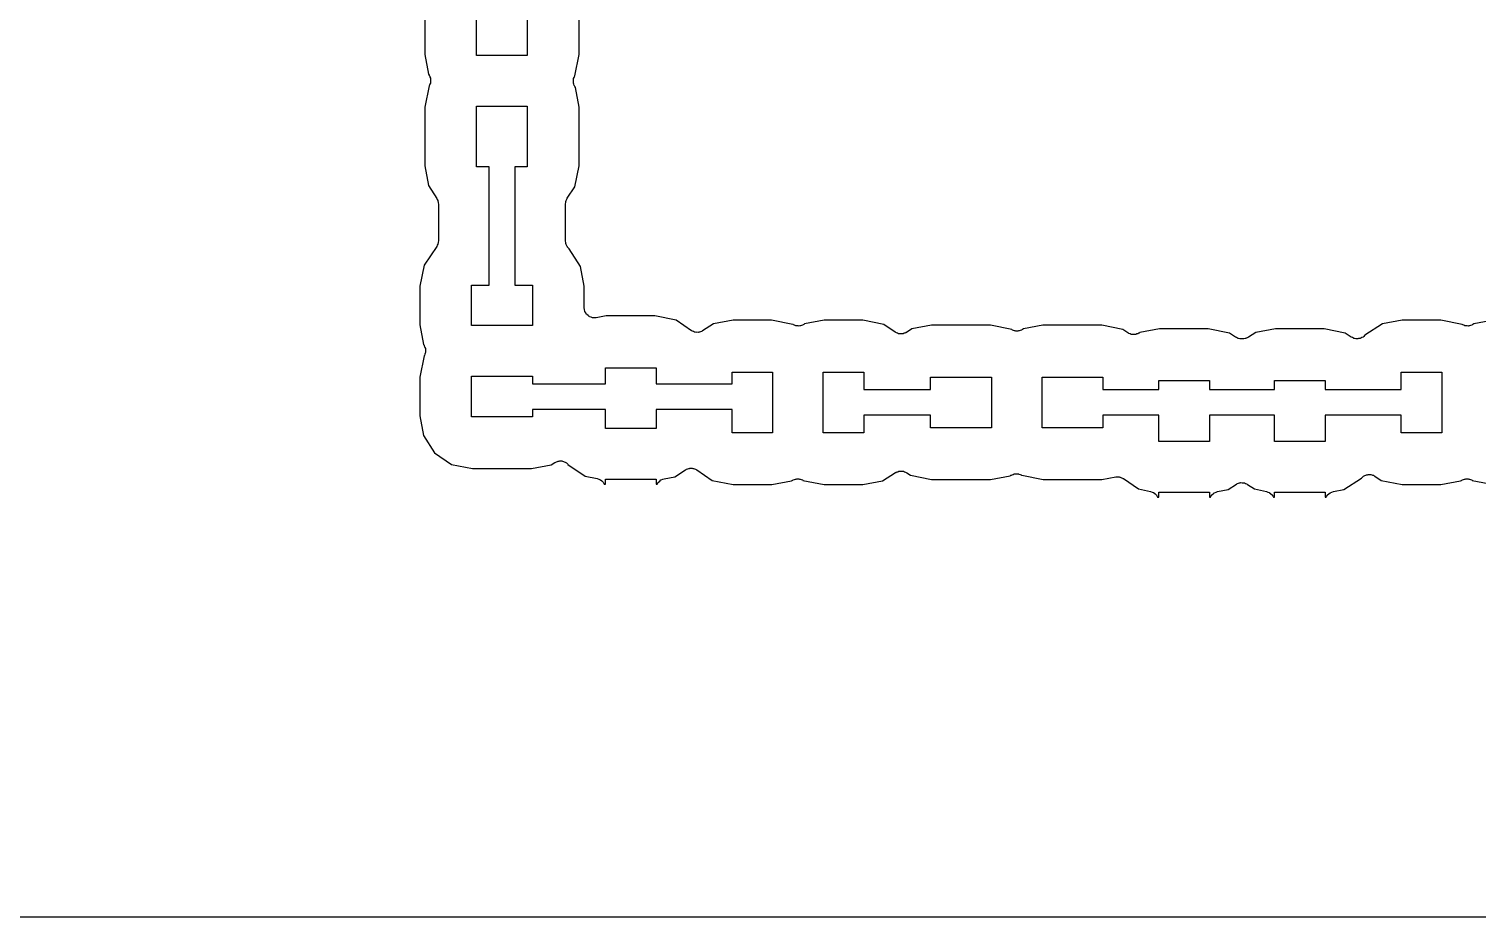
# Model space of a CAD drawing. Extents: x 33.3 to 98.3, y -74.9 to -29.1.
# Drawn here: x 47.15 to 61.44, y -74.93 to -66.16 of the extents above; entities that cross this region are included whole.
import ezdxf

# ---------------------------------------------------------------- set-up
doc = ezdxf.new("R2010")
doc.units = 0
doc.header["$MEASUREMENT"] = 0
doc.layers.add('BLACK', color=7, linetype='CONTINUOUS')

msp = doc.modelspace()

# ---------------------------------------------------------------- linework, layer by layer
at = {"layer": 'Black'}
for p, q in [((51.0542, -65.835), (51.0542, -66.4157)), ((51.566, -66.425), (51.566, -65.825)), ((52.066, -65.825), (52.066, -66.425)), ((52.5778, -66.415), (52.5778, -65.891)), ((51.0542, -66.4157), (51.0907, -66.6097)), ((52.066, -66.425), (51.566, -66.425)), ((52.5351, -66.6254), (52.5778, -66.415)), ((51.0969, -66.7246), (51.0542, -66.935)), ((51.0907, -66.6097), (51.0964, -66.6184)), ((51.0964, -66.6184), (51.0988, -66.6242)), ((51.0974, -66.7233), (51.0969, -66.7246)), ((51.1012, -66.7183), (51.0974, -66.7233)), ((51.0988, -66.6242), (51.1024, -66.6293)), ((51.1046, -66.7076), (51.1012, -66.7183)), ((51.1024, -66.6293), (51.1055, -66.6401)), ((51.1092, -66.6973), (51.1046, -66.7076)), ((51.1055, -66.6401), (51.1098, -66.6505)), ((51.1097, -66.6911), (51.1092, -66.6973)), ((51.1115, -66.6852), (51.1097, -66.6911)), ((51.1098, -66.6505), (51.1101, -66.6567)), ((51.1101, -66.6567), (51.1118, -66.6627)), ((51.1118, -66.6627), (51.111, -66.6739)), ((51.111, -66.6739), (51.1115, -66.6852)), ((52.5202, -66.6873), (52.521, -66.6761)), ((52.5219, -66.6933), (52.5202, -66.6873)), ((52.5205, -66.6648), (52.5223, -66.6589)), ((52.521, -66.6761), (52.5205, -66.6648)), ((52.5222, -66.6995), (52.5219, -66.6933)), ((52.5265, -66.7099), (52.5222, -66.6995)), ((52.5223, -66.6589), (52.5228, -66.6527)), ((52.5228, -66.6527), (52.5274, -66.6424)), ((52.5296, -66.7207), (52.5265, -66.7099)), ((52.5274, -66.6424), (52.5308, -66.6317)), ((52.5332, -66.7258), (52.5296, -66.7207)), ((52.5308, -66.6317), (52.5346, -66.6267)), ((52.5356, -66.7316), (52.5332, -66.7258)), ((52.5346, -66.6267), (52.5351, -66.6254)), ((52.5413, -66.7403), (52.5356, -66.7316)), ((52.5778, -66.9343), (52.5413, -66.7403)), ((51.0542, -66.935), (51.0542, -67.5157)), ((51.566, -67.525), (51.566, -66.925)), ((51.566, -66.925), (52.066, -66.925)), ((52.066, -66.925), (52.066, -67.525)), ((52.5778, -67.515), (52.5778, -66.9343)), ((51.0542, -67.5157), (51.0907, -67.7097)), ((51.689, -67.525), (51.566, -67.525)), ((51.689, -68.692), (51.689, -67.525)), ((52.066, -67.525), (51.943, -67.525)), ((51.943, -67.525), (51.943, -68.692)), ((52.5356, -67.7233), (52.5778, -67.515)), ((51.0907, -67.7097), (51.1731, -67.8376)), ((52.4604, -67.8333), (52.5356, -67.7233)), ((51.1731, -67.8376), (51.1774, -67.8479)), ((51.1774, -67.8479), (51.183, -67.8575)), ((51.183, -67.8575), (51.1841, -67.8638)), ((51.1841, -67.8638), (51.1865, -67.8697)), ((51.1865, -67.8697), (51.1871, -67.8808)), ((51.1871, -67.8808), (51.189, -67.8917)), ((52.443, -67.8897), (52.4452, -67.8774)), ((52.4452, -67.8774), (52.4461, -67.8649)), ((52.4461, -67.8649), (52.4482, -67.8604)), ((52.4482, -67.8604), (52.449, -67.8555)), ((52.449, -67.8555), (52.4553, -67.8447)), ((52.4553, -67.8447), (52.4604, -67.8333)), ((51.189, -67.8917), (51.189, -68.2541)), ((52.443, -68.2576), (52.443, -67.8897)), ((51.1716, -68.3106), (51.0464, -68.4937)), ((51.1767, -68.2992), (51.1716, -68.3106)), ((51.183, -68.2883), (51.1767, -68.2992)), ((51.1838, -68.2834), (51.183, -68.2883)), ((51.1859, -68.2789), (51.1838, -68.2834)), ((51.1868, -68.2664), (51.1859, -68.2789)), ((51.189, -68.2541), (51.1868, -68.2664)), ((52.4454, -68.271), (52.443, -68.2576)), ((52.4467, -68.2846), (52.4454, -68.271)), ((52.4484, -68.288), (52.4467, -68.2846)), ((52.449, -68.2918), (52.4484, -68.288)), ((52.4558, -68.3036), (52.449, -68.2918)), ((52.4617, -68.3159), (52.4558, -68.3036)), ((52.4645, -68.3185), (52.4617, -68.3159)), ((52.4664, -68.3219), (52.4645, -68.3185)), ((52.4768, -68.3306), (52.4664, -68.3219)), ((52.4787, -68.3325), (52.4768, -68.3306)), ((52.5913, -68.5073), (52.4787, -68.3325)), ((51.0464, -68.4937), (51.0042, -68.702)), ((52.6278, -68.7013), (52.5913, -68.5073)), ((51.0042, -68.702), (51.0042, -69.0827)), ((51.516, -69.092), (51.516, -68.692)), ((51.516, -68.692), (51.689, -68.692)), ((51.943, -68.692), (52.116, -68.692)), ((52.116, -68.692), (52.116, -69.092)), ((52.6278, -68.9166), (52.6278, -68.7013)), ((52.6279, -68.9172), (52.6278, -68.9166)), ((52.6278, -68.9178), (52.6279, -68.9172)), ((52.6309, -68.9343), (52.6278, -68.9178)), ((52.6338, -68.9508), (52.6309, -68.9343)), ((52.6341, -68.9513), (52.6338, -68.9508)), ((52.6342, -68.9519), (52.6341, -68.9513)), ((52.6428, -68.9664), (52.6342, -68.9519)), ((52.6511, -68.9809), (52.6428, -68.9664)), ((52.6516, -68.9813), (52.6511, -68.9809)), ((52.6519, -68.9818), (52.6516, -68.9813)), ((52.6649, -68.9924), (52.6519, -68.9818)), ((52.6778, -69.0032), (52.6649, -68.9924)), ((52.6783, -69.0034), (52.6778, -69.0032)), ((52.6787, -69.0038), (52.6783, -69.0034)), ((52.6945, -69.0093), (52.6787, -69.0038)), ((52.7104, -69.0151), (52.6945, -69.0093)), ((52.711, -69.0151), (52.7104, -69.0151)), ((52.7115, -69.0153), (52.711, -69.0151)), ((52.7283, -69.0151), (52.7115, -69.0153)), ((52.7451, -69.0151), (52.7283, -69.0151)), ((52.7457, -69.0149), (52.7451, -69.0151)), ((52.7462, -69.0149), (52.7457, -69.0149)), ((52.8453, -68.9962), (52.7462, -69.0149)), ((53.326, -68.9962), (52.8453, -68.9962)), ((53.5343, -69.0384), (53.326, -68.9962)), ((51.0042, -69.0827), (51.0407, -69.2767)), ((52.116, -69.092), (51.516, -69.092)), ((53.6854, -69.1417), (53.5343, -69.0384)), ((53.6911, -69.1443), (53.6854, -69.1417)), ((53.6961, -69.148), (53.6911, -69.1443)), ((53.7068, -69.1514), (53.6961, -69.148)), ((53.7171, -69.156), (53.7068, -69.1514)), ((53.7233, -69.1565), (53.7171, -69.156)), ((53.7292, -69.1583), (53.7233, -69.1565)), ((53.7405, -69.1578), (53.7292, -69.1583)), ((53.7517, -69.1586), (53.7405, -69.1578)), ((53.7577, -69.1569), (53.7517, -69.1586)), ((53.7639, -69.1566), (53.7577, -69.1569)), ((53.7743, -69.1523), (53.7639, -69.1566)), ((53.7851, -69.1493), (53.7743, -69.1523)), ((53.7902, -69.1456), (53.7851, -69.1493)), ((53.7959, -69.1432), (53.7902, -69.1456)), ((53.9023, -69.0747), (53.7959, -69.1432)), ((54.0963, -69.0382), (53.9023, -69.0747)), ((54.477, -69.0382), (54.0963, -69.0382)), ((54.6874, -69.0809), (54.477, -69.0382)), ((54.6887, -69.0814), (54.6874, -69.0809)), ((54.6937, -69.0852), (54.6887, -69.0814)), ((54.7044, -69.0886), (54.6937, -69.0852)), ((54.7147, -69.0932), (54.7044, -69.0886)), ((54.7209, -69.0937), (54.7147, -69.0932)), ((54.7268, -69.0955), (54.7209, -69.0937)), ((54.7381, -69.095), (54.7268, -69.0955)), ((54.7493, -69.0958), (54.7381, -69.095)), ((54.7553, -69.0941), (54.7493, -69.0958)), ((54.7615, -69.0938), (54.7553, -69.0941)), ((54.7719, -69.0895), (54.7615, -69.0938)), ((54.7827, -69.0864), (54.7719, -69.0895)), ((54.7878, -69.0828), (54.7827, -69.0864)), ((54.7936, -69.0804), (54.7878, -69.0828)), ((54.8023, -69.0747), (54.7936, -69.0804)), ((54.9963, -69.0382), (54.8023, -69.0747)), ((55.377, -69.0382), (54.9963, -69.0382)), ((55.5853, -69.0804), (55.377, -69.0382)), ((55.6978, -69.1573), (55.5853, -69.0804)), ((55.7035, -69.1599), (55.6978, -69.1573)), ((55.7085, -69.1637), (55.7035, -69.1599)), ((55.7192, -69.167), (55.7085, -69.1637)), ((55.7295, -69.1716), (55.7192, -69.167)), ((55.7867, -69.1679), (55.7763, -69.1723)), ((55.7975, -69.1649), (55.7867, -69.1679)), ((55.8026, -69.1613), (55.7975, -69.1649)), ((55.8084, -69.1588), (55.8026, -69.1613)), ((55.8613, -69.1247), (55.8084, -69.1588)), ((56.0553, -69.0882), (55.8613, -69.1247)), ((56.636, -69.0882), (56.0553, -69.0882)), ((56.8464, -69.1309), (56.636, -69.0882)), ((56.8477, -69.1314), (56.8464, -69.1309)), ((56.8527, -69.1352), (56.8477, -69.1314)), ((56.8634, -69.1386), (56.8527, -69.1352)), ((56.8737, -69.1432), (56.8634, -69.1386)), ((56.8799, -69.1437), (56.8737, -69.1432)), ((56.8858, -69.1455), (56.8799, -69.1437)), ((56.8971, -69.145), (56.8858, -69.1455)), ((56.9083, -69.1458), (56.8971, -69.145)), ((56.9143, -69.1441), (56.9083, -69.1458)), ((56.9205, -69.1438), (56.9143, -69.1441)), ((56.9309, -69.1395), (56.9205, -69.1438)), ((56.9417, -69.1364), (56.9309, -69.1395)), ((56.9468, -69.1328), (56.9417, -69.1364)), ((56.9526, -69.1304), (56.9468, -69.1328)), ((56.9613, -69.1247), (56.9526, -69.1304)), ((57.1553, -69.0882), (56.9613, -69.1247)), ((57.736, -69.0882), (57.1553, -69.0882)), ((57.9443, -69.1304), (57.736, -69.0882)), ((57.9931, -69.1638), (57.9443, -69.1304)), ((57.9988, -69.1664), (57.9931, -69.1638)), ((58.0038, -69.1701), (57.9988, -69.1664)), ((58.0979, -69.1677), (58.0929, -69.1714)), ((58.1037, -69.1653), (58.0979, -69.1677)), ((58.1123, -69.1597), (58.1037, -69.1653)), ((58.3063, -69.1232), (58.1123, -69.1597)), ((58.787, -69.1232), (58.3063, -69.1232)), ((58.9953, -69.1654), (58.787, -69.1232)), ((59.054, -69.2056), (58.9953, -69.1654)), ((59.2553, -69.1597), (59.1818, -69.2071)), ((59.4493, -69.1232), (59.2553, -69.1597)), ((59.93, -69.1232), (59.4493, -69.1232)), ((60.1383, -69.1654), (59.93, -69.1232)), ((60.197, -69.2056), (60.1383, -69.1654)), ((60.5063, -69.0747), (60.3315, -69.1873)), ((60.7003, -69.0382), (60.5063, -69.0747)), ((61.081, -69.0382), (60.7003, -69.0382)), ((61.2914, -69.0809), (61.081, -69.0382)), ((61.2927, -69.0814), (61.2914, -69.0809)), ((61.2977, -69.0852), (61.2927, -69.0814)), ((61.3084, -69.0886), (61.2977, -69.0852)), ((61.3187, -69.0932), (61.3084, -69.0886)), ((61.3249, -69.0937), (61.3187, -69.0932)), ((61.3308, -69.0955), (61.3249, -69.0937)), ((61.3421, -69.095), (61.3308, -69.0955)), ((61.3533, -69.0958), (61.3421, -69.095)), ((61.3593, -69.0941), (61.3533, -69.0958)), ((61.3655, -69.0938), (61.3593, -69.0941)), ((61.3759, -69.0895), (61.3655, -69.0938)), ((61.3867, -69.0864), (61.3759, -69.0895)), ((61.3918, -69.0828), (61.3867, -69.0864)), ((61.3976, -69.0804), (61.3918, -69.0828)), ((61.4063, -69.0747), (61.3976, -69.0804)), ((61.6003, -69.0382), (61.4063, -69.0747)), ((51.0407, -69.2767), (51.0464, -69.2854)), ((51.0464, -69.2854), (51.0488, -69.2912)), ((51.0488, -69.2912), (51.0524, -69.2963)), ((51.0524, -69.2963), (51.0555, -69.3071)), ((51.0555, -69.3071), (51.0598, -69.3175)), ((55.7357, -69.1721), (55.7295, -69.1716)), ((55.7416, -69.174), (55.7357, -69.1721)), ((55.7529, -69.1734), (55.7416, -69.174)), ((55.7641, -69.1743), (55.7529, -69.1734)), ((55.7701, -69.1726), (55.7641, -69.1743)), ((55.7763, -69.1723), (55.7701, -69.1726)), ((58.0145, -69.1735), (58.0038, -69.1701)), ((58.0248, -69.1781), (58.0145, -69.1735)), ((58.031, -69.1786), (58.0248, -69.1781)), ((58.037, -69.1804), (58.031, -69.1786)), ((58.0482, -69.1799), (58.037, -69.1804)), ((58.0594, -69.1807), (58.0482, -69.1799)), ((58.0654, -69.1791), (58.0594, -69.1807)), ((58.0716, -69.1788), (58.0654, -69.1791)), ((58.082, -69.1744), (58.0716, -69.1788)), ((58.0929, -69.1714), (58.082, -69.1744)), ((59.0654, -69.2107), (59.054, -69.2056)), ((59.0763, -69.217), (59.0654, -69.2107)), ((59.0812, -69.2178), (59.0763, -69.217)), ((59.0857, -69.2199), (59.0812, -69.2178)), ((59.0981, -69.2208), (59.0857, -69.2199)), ((59.1105, -69.223), (59.0981, -69.2208)), ((59.1276, -69.223), (59.1105, -69.223)), ((59.1386, -69.2211), (59.1276, -69.223)), ((59.1497, -69.2205), (59.1386, -69.2211)), ((59.1556, -69.2181), (59.1497, -69.2205)), ((59.1619, -69.217), (59.1556, -69.2181)), ((59.1715, -69.2114), (59.1619, -69.217)), ((59.1818, -69.2071), (59.1715, -69.2114)), ((60.2084, -69.2107), (60.197, -69.2056)), ((60.2193, -69.217), (60.2084, -69.2107)), ((60.2242, -69.2178), (60.2193, -69.217)), ((60.2287, -69.2199), (60.2242, -69.2178)), ((60.2411, -69.2208), (60.2287, -69.2199)), ((60.2427, -69.2211), (60.2411, -69.2208)), ((60.249, -69.2227), (60.2427, -69.2211)), ((60.2508, -69.2225), (60.249, -69.2227)), ((60.2535, -69.223), (60.2508, -69.2225)), ((60.2566, -69.223), (60.2535, -69.223)), ((60.2605, -69.2223), (60.2566, -69.223)), ((60.2633, -69.2225), (60.2605, -69.2223)), ((60.27, -69.2206), (60.2633, -69.2225)), ((60.2836, -69.2193), (60.27, -69.2206)), ((60.287, -69.2176), (60.2836, -69.2193)), ((60.2908, -69.217), (60.287, -69.2176)), ((60.3026, -69.2102), (60.2908, -69.217)), ((60.3149, -69.2043), (60.3026, -69.2102)), ((60.3175, -69.2015), (60.3149, -69.2043)), ((60.3209, -69.1996), (60.3175, -69.2015)), ((60.3296, -69.1892), (60.3209, -69.1996)), ((60.3315, -69.1873), (60.3296, -69.1892)), ((51.0469, -69.3916), (51.0042, -69.602)), ((51.0474, -69.3903), (51.0469, -69.3916)), ((51.0512, -69.3853), (51.0474, -69.3903)), ((51.0546, -69.3746), (51.0512, -69.3853)), ((51.0592, -69.3643), (51.0546, -69.3746)), ((51.0597, -69.3581), (51.0592, -69.3643)), ((51.0615, -69.3522), (51.0597, -69.3581)), ((51.0598, -69.3175), (51.0601, -69.3237)), ((51.0601, -69.3237), (51.0618, -69.3297)), ((51.0618, -69.3297), (51.061, -69.3409)), ((51.061, -69.3409), (51.0615, -69.3522)), ((51.516, -69.992), (51.516, -69.592)), ((51.516, -69.592), (52.116, -69.592)), ((52.116, -69.592), (52.116, -69.665)), ((52.836, -69.665), (52.836, -69.508)), ((52.836, -69.508), (53.336, -69.508)), ((53.336, -69.508), (53.336, -69.665)), ((54.087, -69.665), (54.087, -69.55)), ((54.087, -69.55), (54.487, -69.55)), ((54.487, -69.55), (54.487, -70.15)), ((54.987, -70.15), (54.987, -69.55)), ((54.987, -69.55), (55.387, -69.55)), ((55.387, -69.55), (55.387, -69.723)), ((60.691, -69.723), (60.691, -69.55)), ((60.691, -69.55), (61.091, -69.55)), ((61.091, -69.55), (61.091, -70.15)), ((51.0042, -69.602), (51.0042, -69.9827)), ((52.116, -69.665), (52.705, -69.665)), ((52.705, -69.665), (52.836, -69.665)), ((53.336, -69.665), (54.087, -69.665)), ((55.387, -69.723), (56.046, -69.723)), ((56.046, -69.723), (56.046, -69.6)), ((56.046, -69.6), (56.646, -69.6)), ((56.646, -69.6), (56.646, -70.1)), ((57.146, -70.1), (57.146, -69.6)), ((57.146, -69.6), (57.746, -69.6)), ((57.746, -69.6), (57.746, -69.723)), ((57.746, -69.723), (58.039, -69.723)), ((58.039, -69.723), (58.297, -69.723)), ((58.297, -69.723), (58.297, -69.635)), ((58.297, -69.635), (58.797, -69.635)), ((58.797, -69.635), (58.797, -69.723)), ((58.797, -69.723), (59.182, -69.723)), ((59.182, -69.723), (59.44, -69.723)), ((59.44, -69.723), (59.44, -69.635)), ((59.44, -69.635), (59.94, -69.635)), ((59.94, -69.635), (59.94, -69.723)), ((59.94, -69.723), (60.691, -69.723)), ((51.0042, -69.9827), (51.0407, -70.1767)), ((52.116, -69.992), (51.516, -69.992)), ((52.705, -69.919), (52.116, -69.919)), ((52.116, -69.919), (52.116, -69.992)), ((52.836, -69.919), (52.705, -69.919)), ((52.836, -70.108), (52.836, -69.919)), ((54.087, -69.919), (53.336, -69.919)), ((53.336, -69.919), (53.336, -70.108)), ((54.087, -70.15), (54.087, -69.919)), ((56.046, -69.977), (55.387, -69.977)), ((55.387, -69.977), (55.387, -70.15)), ((56.046, -70.1), (56.046, -69.977)), ((58.039, -69.977), (57.746, -69.977)), ((57.746, -69.977), (57.746, -70.1)), ((58.297, -69.977), (58.039, -69.977)), ((58.297, -70.235), (58.297, -69.977)), ((59.182, -69.977), (58.797, -69.977)), ((58.797, -69.977), (58.797, -70.235)), ((59.44, -69.977), (59.182, -69.977)), ((59.44, -70.235), (59.44, -69.977)), ((60.691, -69.977), (59.94, -69.977)), ((59.94, -69.977), (59.94, -70.235)), ((60.691, -70.15), (60.691, -69.977)), ((53.336, -70.108), (52.836, -70.108)), ((54.487, -70.15), (54.087, -70.15)), ((55.387, -70.15), (54.987, -70.15)), ((56.646, -70.1), (56.046, -70.1)), ((57.746, -70.1), (57.146, -70.1)), ((61.091, -70.15), (60.691, -70.15)), ((51.0407, -70.1767), (51.1506, -70.3474)), ((58.797, -70.235), (58.297, -70.235)), ((59.94, -70.235), (59.44, -70.235)), ((51.1506, -70.3474), (51.3177, -70.4616)), ((52.3007, -70.4673), (52.3385, -70.4429)), ((52.3385, -70.4429), (52.3466, -70.4395)), ((52.3466, -70.4395), (52.3539, -70.4348)), ((52.3539, -70.4348), (52.3625, -70.4328)), ((52.3625, -70.4328), (52.3705, -70.4295)), ((52.3705, -70.4295), (52.3793, -70.429)), ((52.3793, -70.429), (52.3878, -70.4271)), ((52.3878, -70.4271), (52.3965, -70.4282)), ((52.3965, -70.4282), (52.4052, -70.4278)), ((52.4052, -70.4278), (52.4136, -70.4304)), ((52.4136, -70.4304), (52.4223, -70.4315)), ((52.4223, -70.4315), (52.43, -70.4355)), ((52.43, -70.4355), (52.4384, -70.4381)), ((52.4384, -70.4381), (52.4454, -70.4434)), ((52.4454, -70.4434), (52.4531, -70.4474)), ((52.4531, -70.4474), (52.4591, -70.4538)), ((52.4591, -70.4538), (52.466, -70.4591)), ((51.3177, -70.4616), (51.526, -70.5038)), ((51.526, -70.5038), (52.1067, -70.5038)), ((52.1067, -70.5038), (52.3007, -70.4673)), ((52.466, -70.4591), (52.4674, -70.4612)), ((52.4674, -70.4612), (52.6377, -70.5776)), ((52.6377, -70.5776), (52.7558, -70.6015)), ((53.4175, -70.6027), (53.5207, -70.5833)), ((53.5207, -70.5833), (53.6271, -70.5148)), ((53.6271, -70.5148), (53.6328, -70.5124)), ((53.6328, -70.5124), (53.6379, -70.5087)), ((53.6379, -70.5087), (53.6487, -70.5057)), ((53.6487, -70.5057), (53.6591, -70.5014)), ((53.6591, -70.5014), (53.6653, -70.5011)), ((53.6653, -70.5011), (53.6713, -70.4994)), ((53.6713, -70.4994), (53.6825, -70.5002)), ((53.6825, -70.5002), (53.6938, -70.4997)), ((53.6938, -70.4997), (53.6997, -70.5015)), ((53.6997, -70.5015), (53.7059, -70.502)), ((53.7059, -70.502), (53.7162, -70.5066)), ((53.7162, -70.5066), (53.7269, -70.51)), ((53.7269, -70.51), (53.7319, -70.5137)), ((53.7319, -70.5137), (53.7376, -70.5163)), ((53.7376, -70.5163), (53.8887, -70.6196)), ((55.5717, -70.6253), (55.7, -70.5427)), ((55.7, -70.5427), (55.7058, -70.5402)), ((55.7058, -70.5402), (55.7108, -70.5366)), ((55.7108, -70.5366), (55.7217, -70.5336)), ((55.7217, -70.5336), (55.732, -70.5292)), ((55.732, -70.5292), (55.7383, -70.5289)), ((55.7383, -70.5289), (55.7443, -70.5272)), ((55.7443, -70.5272), (55.7555, -70.5281)), ((55.7555, -70.5281), (55.7667, -70.5275)), ((55.7667, -70.5275), (55.7727, -70.5294)), ((55.7727, -70.5294), (55.7789, -70.5299)), ((55.7789, -70.5299), (55.7892, -70.5345)), ((55.7892, -70.5345), (55.7999, -70.5378)), ((55.7999, -70.5378), (55.8049, -70.5416)), ((55.8049, -70.5416), (55.8105, -70.5442)), ((55.8105, -70.5442), (55.8477, -70.5696)), ((55.8477, -70.5696), (56.056, -70.6118)), ((56.6367, -70.6118), (56.8307, -70.5753)), ((56.8307, -70.5753), (56.8394, -70.5696)), ((56.8394, -70.5696), (56.8452, -70.5672)), ((56.8452, -70.5672), (56.8503, -70.5636)), ((56.8503, -70.5636), (56.8611, -70.5605)), ((56.8611, -70.5605), (56.8715, -70.5562)), ((56.8715, -70.5562), (56.8777, -70.5559)), ((56.8777, -70.5559), (56.8837, -70.5542)), ((56.8837, -70.5542), (56.8949, -70.555)), ((56.8949, -70.555), (56.9062, -70.5545)), ((56.9062, -70.5545), (56.9121, -70.5563)), ((56.9121, -70.5563), (56.9183, -70.5568)), ((56.9183, -70.5568), (56.9286, -70.5614)), ((56.9286, -70.5614), (56.9393, -70.5648)), ((56.9393, -70.5648), (56.9443, -70.5686)), ((56.9443, -70.5686), (56.9456, -70.5691)), ((56.9456, -70.5691), (57.156, -70.6118)), ((57.7367, -70.6118), (57.8733, -70.586)), ((57.8733, -70.586), (57.8777, -70.586)), ((57.8777, -70.586), (57.8819, -70.5848)), ((57.8819, -70.5848), (57.895, -70.5858)), ((57.895, -70.5858), (57.908, -70.5856)), ((57.908, -70.5856), (57.9122, -70.5871)), ((57.9122, -70.5871), (57.9166, -70.5874)), ((57.9166, -70.5874), (57.9285, -70.5928)), ((57.9285, -70.5928), (57.9408, -70.5972)), ((57.9408, -70.5972), (57.9442, -70.5999)), ((60.1247, -70.7103), (60.2984, -70.5985)), ((60.2984, -70.5985), (60.299, -70.5979)), ((60.299, -70.5979), (60.3039, -70.5907)), ((60.3039, -70.5907), (60.311, -70.5855)), ((60.311, -70.5855), (60.3171, -70.5793)), ((60.3171, -70.5793), (60.325, -70.5755)), ((60.325, -70.5755), (60.3321, -70.5704)), ((60.3321, -70.5704), (60.3405, -70.568)), ((60.3405, -70.568), (60.3484, -70.5643)), ((60.3484, -70.5643), (60.3571, -70.5634)), ((60.3571, -70.5634), (60.3656, -70.561)), ((60.3656, -70.561), (60.3743, -70.5617)), ((60.3743, -70.5617), (60.383, -70.5608)), ((60.383, -70.5608), (60.3915, -70.563)), ((60.3915, -70.563), (60.4002, -70.5637)), ((60.4002, -70.5637), (60.4082, -70.5673)), ((60.4082, -70.5673), (60.4166, -70.5694)), ((60.4166, -70.5694), (60.4239, -70.5744)), ((60.4239, -70.5744), (60.4318, -70.578)), ((60.4318, -70.578), (60.4927, -70.6196)), ((52.7558, -70.6015), (52.7708, -70.6074)), ((52.7708, -70.6074), (52.786, -70.6129)), ((52.786, -70.6129), (52.787, -70.6137)), ((52.787, -70.6137), (52.7882, -70.6142)), ((52.7882, -70.6142), (52.8002, -70.6248)), ((52.8002, -70.6248), (52.8126, -70.6352)), ((52.8126, -70.6352), (52.8132, -70.6363)), ((52.8132, -70.6363), (52.8142, -70.6372)), ((52.8142, -70.6372), (52.8219, -70.6514)), ((52.8219, -70.6514), (52.8258, -70.658)), ((52.8258, -70.658), (52.836, -70.658)), ((52.836, -70.658), (52.836, -70.608)), ((52.836, -70.608), (53.336, -70.608)), ((53.336, -70.608), (53.336, -70.658)), ((53.336, -70.658), (53.3471, -70.658)), ((53.3471, -70.658), (53.3504, -70.6522)), ((53.3504, -70.6522), (53.3587, -70.6375)), ((53.3587, -70.6375), (53.3591, -70.6372)), ((53.3591, -70.6372), (53.3594, -70.6367)), ((53.3594, -70.6367), (53.3723, -70.6259)), ((53.3723, -70.6259), (53.385, -70.6149)), ((53.385, -70.6149), (53.3856, -70.6147)), ((53.3856, -70.6147), (53.386, -70.6143)), ((53.386, -70.6143), (53.4018, -70.6086)), ((53.4018, -70.6086), (53.4175, -70.6027)), ((53.8887, -70.6196), (54.097, -70.6618)), ((54.097, -70.6618), (54.4777, -70.6618)), ((54.4777, -70.6618), (54.6717, -70.6253)), ((54.6717, -70.6253), (54.6804, -70.6196)), ((54.6804, -70.6196), (54.6862, -70.6172)), ((54.6862, -70.6172), (54.6913, -70.6136)), ((54.6913, -70.6136), (54.7021, -70.6105)), ((54.7021, -70.6105), (54.7125, -70.6062)), ((54.7125, -70.6062), (54.7187, -70.6059)), ((54.7187, -70.6059), (54.7247, -70.6042)), ((54.7247, -70.6042), (54.7359, -70.605)), ((54.7359, -70.605), (54.7472, -70.6045)), ((54.7472, -70.6045), (54.7531, -70.6063)), ((54.7531, -70.6063), (54.7593, -70.6068)), ((54.7593, -70.6068), (54.7696, -70.6114)), ((54.7696, -70.6114), (54.7803, -70.6148)), ((54.7803, -70.6148), (54.7853, -70.6186)), ((54.7853, -70.6186), (54.7866, -70.6191)), ((54.7866, -70.6191), (54.997, -70.6618)), ((54.997, -70.6618), (55.3777, -70.6618)), ((55.3777, -70.6618), (55.5717, -70.6253)), ((56.056, -70.6118), (56.6367, -70.6118)), ((57.156, -70.6118), (57.7367, -70.6118)), ((57.9442, -70.5999), (57.9482, -70.6018)), ((57.9482, -70.6018), (58.0987, -70.7046)), ((58.0987, -70.7046), (58.2168, -70.7285)), ((58.2168, -70.7285), (58.2318, -70.7344)), ((58.2318, -70.7344), (58.247, -70.7399)), ((58.247, -70.7399), (58.248, -70.7407)), ((58.248, -70.7407), (58.2492, -70.7412)), ((58.2492, -70.7412), (58.2612, -70.7518)), ((58.297, -70.785), (58.297, -70.735)), ((58.297, -70.735), (58.797, -70.735)), ((58.797, -70.735), (58.797, -70.785)), ((58.8466, -70.7417), (58.847, -70.7413)), ((58.847, -70.7413), (58.8628, -70.7356)), ((58.8628, -70.7356), (58.8785, -70.7297)), ((58.8785, -70.7297), (58.9817, -70.7103)), ((58.9817, -70.7103), (59.0641, -70.6572)), ((59.0641, -70.6572), (59.0698, -70.6548)), ((59.0698, -70.6548), (59.0749, -70.6512)), ((59.0749, -70.6512), (59.0857, -70.6481)), ((59.0857, -70.6481), (59.0961, -70.6438)), ((59.0961, -70.6438), (59.1023, -70.6435)), ((59.1023, -70.6435), (59.1083, -70.6418)), ((59.1083, -70.6418), (59.1196, -70.6426)), ((59.1196, -70.6426), (59.1308, -70.6421)), ((59.1308, -70.6421), (59.1368, -70.644)), ((59.1368, -70.644), (59.143, -70.6444)), ((59.143, -70.6444), (59.1532, -70.6491)), ((59.1532, -70.6491), (59.164, -70.6524)), ((59.164, -70.6524), (59.1689, -70.6562)), ((59.1689, -70.6562), (59.1746, -70.6587)), ((59.1746, -70.6587), (59.2417, -70.7046)), ((59.2417, -70.7046), (59.3598, -70.7285)), ((59.3598, -70.7285), (59.3748, -70.7344)), ((59.3748, -70.7344), (59.39, -70.7399)), ((59.39, -70.7399), (59.391, -70.7407)), ((59.391, -70.7407), (59.3922, -70.7412)), ((59.3922, -70.7412), (59.4042, -70.7518)), ((59.44, -70.785), (59.44, -70.735)), ((59.44, -70.735), (59.94, -70.735)), ((59.94, -70.735), (59.94, -70.785)), ((59.9896, -70.7417), (59.99, -70.7413)), ((59.99, -70.7413), (60.0058, -70.7356)), ((60.0058, -70.7356), (60.0215, -70.7297)), ((60.0215, -70.7297), (60.1247, -70.7103)), ((60.4927, -70.6196), (60.701, -70.6618)), ((60.701, -70.6618), (61.0817, -70.6618)), ((61.0817, -70.6618), (61.2757, -70.6253)), ((61.2757, -70.6253), (61.2844, -70.6196)), ((61.2844, -70.6196), (61.2902, -70.6172)), ((61.2902, -70.6172), (61.2953, -70.6136)), ((61.2953, -70.6136), (61.3061, -70.6105)), ((61.3061, -70.6105), (61.3165, -70.6062)), ((61.3165, -70.6062), (61.3227, -70.6059)), ((61.3227, -70.6059), (61.3287, -70.6042)), ((61.3287, -70.6042), (61.3399, -70.605)), ((61.3399, -70.605), (61.3512, -70.6045)), ((61.3512, -70.6045), (61.3571, -70.6063)), ((61.3571, -70.6063), (61.3633, -70.6068)), ((61.3633, -70.6068), (61.3736, -70.6114)), ((61.3736, -70.6114), (61.3843, -70.6148)), ((61.3843, -70.6148), (61.3893, -70.6186)), ((61.3893, -70.6186), (61.3906, -70.6191)), ((61.3906, -70.6191), (61.601, -70.6618)), ((58.2612, -70.7518), (58.2736, -70.7622)), ((58.2736, -70.7622), (58.2742, -70.7633)), ((58.2742, -70.7633), (58.2752, -70.7642)), ((58.2752, -70.7642), (58.2829, -70.7784)), ((58.2829, -70.7784), (58.2868, -70.785)), ((58.2868, -70.785), (58.297, -70.785)), ((58.797, -70.785), (58.8081, -70.785)), ((58.8081, -70.785), (58.8114, -70.7792)), ((58.8114, -70.7792), (58.8197, -70.7645)), ((58.8197, -70.7645), (58.8201, -70.7642)), ((58.8201, -70.7642), (58.8204, -70.7637)), ((58.8204, -70.7637), (58.8333, -70.7529)), ((58.8333, -70.7529), (58.846, -70.7419)), ((58.846, -70.7419), (58.8466, -70.7417)), ((59.4042, -70.7518), (59.4166, -70.7622)), ((59.4166, -70.7622), (59.4172, -70.7633)), ((59.4172, -70.7633), (59.4182, -70.7642)), ((59.4182, -70.7642), (59.4259, -70.7784)), ((59.4259, -70.7784), (59.4298, -70.785)), ((59.4298, -70.785), (59.44, -70.785)), ((59.94, -70.785), (59.9511, -70.785)), ((59.9511, -70.785), (59.9544, -70.7792)), ((59.9544, -70.7792), (59.9627, -70.7645)), ((59.9627, -70.7645), (59.9631, -70.7642)), ((59.9631, -70.7642), (59.9634, -70.7637)), ((59.9634, -70.7637), (59.9763, -70.7529)), ((59.9763, -70.7529), (59.989, -70.7419)), ((59.989, -70.7419), (59.9896, -70.7417)), ((98.1296, -74.93), (33.4424, -74.93))]:
    msp.add_line(p, q, dxfattribs=at)

doc.saveas('drawing.dxf')
